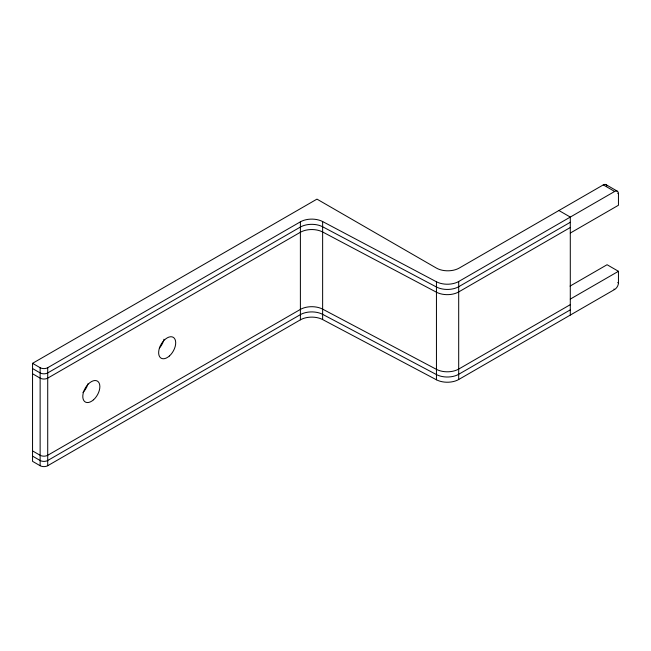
<?xml version="1.0" encoding="UTF-8"?>
<svg xmlns="http://www.w3.org/2000/svg" width="651" height="651" viewBox="0 0 651 651"><rect width="100%" height="100%" fill="white"/><g stroke="black" fill="none" stroke-linecap="round" stroke-linejoin="round"><path stroke-width="0.98" d="M570.056 286.098L607.074 264.729L618.45 271.296L618.45 282.9A5.363 3.1 -60 0 1 614.658 289.467L458.695 379.517A16.088 9.285 0 0 1 436.447 379.793L322.636 319.56A16.088 9.285 0 0 0 300.388 319.836L47.718 465.717A5.363 3.092 0 0 1 40.134 465.717L32.55 461.339L32.55 363.331L316.964 199.125L436.422 268.09A16.088 9.285 0 0 0 459.175 268.09L603.282 184.892A5.363 3.1 -60 0 1 606.927 185.966M32.55 363.331L40.134 367.709A5.363 3.092 0 0 0 47.718 367.709L300.388 221.836A16.088 9.285 0 0 1 322.636 221.552L436.447 281.785A16.088 9.285 0 0 0 458.695 281.509L614.658 191.459A5.363 3.1 -60 0 1 618.45 193.648L618.45 205.252L570.292 233.058M570.292 222.292L458.695 286.725A16.088 9.285 0 0 1 436.447 287.001L322.636 226.768A16.088 9.285 0 0 0 300.388 227.044L47.718 372.925A5.363 3.092 0 0 1 40.134 372.925L32.55 368.547M570.292 227.508L458.695 291.933A16.088 9.285 0 0 1 436.447 292.218L322.636 231.984A16.088 9.285 0 0 0 300.388 232.261L47.718 378.141A5.363 3.092 0 0 1 40.134 378.141L32.55 373.755M570.292 299.102L618.45 271.296M570.292 304.66L458.695 369.084A16.088 9.285 0 0 1 436.447 369.361L322.636 309.135A16.088 9.285 0 0 0 300.388 309.412L47.718 455.285A5.363 3.092 0 0 1 40.134 455.285L32.55 450.907M570.292 309.868L458.695 374.301A16.088 9.285 0 0 1 436.447 374.577L322.636 314.343A16.088 9.285 0 0 0 300.388 314.628L47.718 460.501A5.363 3.092 0 0 1 40.134 460.501L32.55 456.123M605.959 184.632L617.343 191.199M603.282 184.892L614.658 191.459M617.742 193.241L618.45 193.648M558.908 210.509L570.292 217.076L570.292 315.084M617.742 282.485L618.45 282.9M613.95 289.06L614.658 289.467M458.695 281.509L458.695 379.517M436.447 281.785L436.447 379.793M322.636 221.552L322.636 319.56M300.388 221.836L300.388 319.836M47.718 367.709L47.718 465.717M40.134 367.709L40.134 465.717M163.987 339.228A12.068 6.966 -60 0 1 159.34 348.098M87.95 383.797A12.068 6.966 -60 0 1 82.937 392.48M169.382 355.991A12.068 6.966 -60 0 0 173.207 337.299A12.068 6.966 -60 0 0 158.934 349.953A12.068 6.966 -60 0 0 169.382 355.991M93.541 399.779A12.068 6.966 -60 0 0 97.365 381.087A12.068 6.966 -60 0 0 83.084 393.741A12.068 6.966 -60 0 0 93.541 399.779"/></g></svg>
